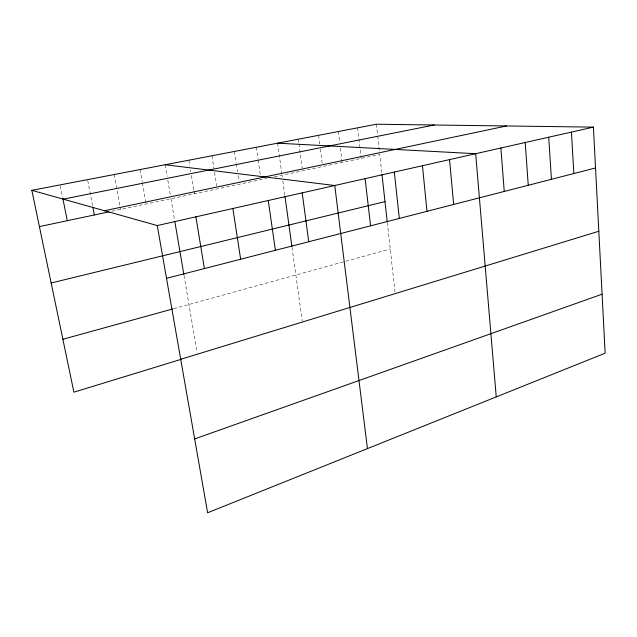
<?xml version="1.0" encoding="UTF-8"?>
<svg xmlns="http://www.w3.org/2000/svg" width="637" height="637" viewBox="0 0 637 637"><rect width="100%" height="100%" fill="white"/><g stroke="black" fill="none" stroke-linecap="round" stroke-linejoin="round"><path stroke-width="0.48" stroke-dasharray="3.19 2.39" d="M173.71 308.698L390.242 248.979M111.865 211.245L266.72 178.416M274.38 176.791L379.763 154.449L381.874 173.447M60.316 185.861L62.641 197.478M87.739 180.59L92.699 206.364M114.182 174.522L120.624 209.39M140.044 169.569L142.25 181.991M142.417 182.946L146.152 203.975M165.174 164.744L167.157 176.393M167.818 180.279L170.461 195.806M170.955 198.72L174.681 220.601M184.005 275.391L197.112 352.436M188.886 160.198L189.826 165.954M190.455 169.784L190.766 171.703M191.395 175.541L193.744 189.922M193.903 190.877L194.373 193.759M211.962 155.77L213.952 168.447M214.558 172.348L216.699 185.996M234.424 151.463L236.168 163.024M236.311 163.988L237.474 171.695M238.047 175.549L238.779 180.367M256.297 147.266L258.001 159.035M258.144 160.022L260.27 174.729M277.613 143.182L282.31 177.102M282.844 180.964L284.85 195.448M292.025 247.299L302.264 321.207M298.379 139.2L298.888 143.03M299.016 143.986L302.193 167.945M318.627 135.315L319.742 144.105M320.363 148.986L322.218 163.637M338.366 131.525L339.656 142.155M340.357 147.943L342.117 162.435M357.62 127.838L361.171 158.39M376.411 124.231L377.598 134.956M377.709 135.928L379.437 151.526M387.32 222.6L394.996 291.818"/><path stroke-width="0.96" d="M194.667 438.925L602.084 294.19M180.709 359.292L598.82 231.255M181.553 359.204L73.9 392.185L31.85 190.32L376.411 124.231L593.405 127.129L605.15 353.193L207.614 512.769L157.259 225.562L31.85 190.32M62.88 339.266L172.762 308.961M166.512 278.313L595.531 167.969M51.159 282.995L384.995 201.626M157.259 225.562L593.405 127.129M104.492 210.736L506.495 125.967M39.406 226.613L108.943 211.866M63.246 199.142L434.211 125.003M277.613 143.182L475.672 153.7L496.247 396.907M165.174 164.744L334.751 185.502L367.453 448.607M62.832 198.441L67.291 220.697M92.883 207.32L94.348 214.964M174.841 221.549L183.838 274.443M195.893 216.843L204.389 268.575M232.863 208.498L240.651 259.243M268.265 200.512L275.399 250.309M284.978 196.411L291.889 246.328M302.201 192.852L308.722 241.734M365.112 178.655L370.575 225.832M381.977 174.395L387.216 221.644M394.327 172.062L399.311 218.435M422.45 165.708L426.989 211.317M449.547 159.592L453.671 204.453M500.881 148.007L504.249 191.45M525.214 142.521L528.24 185.279M548.72 137.21L551.427 179.315M571.437 132.082L573.841 173.551"/></g></svg>
